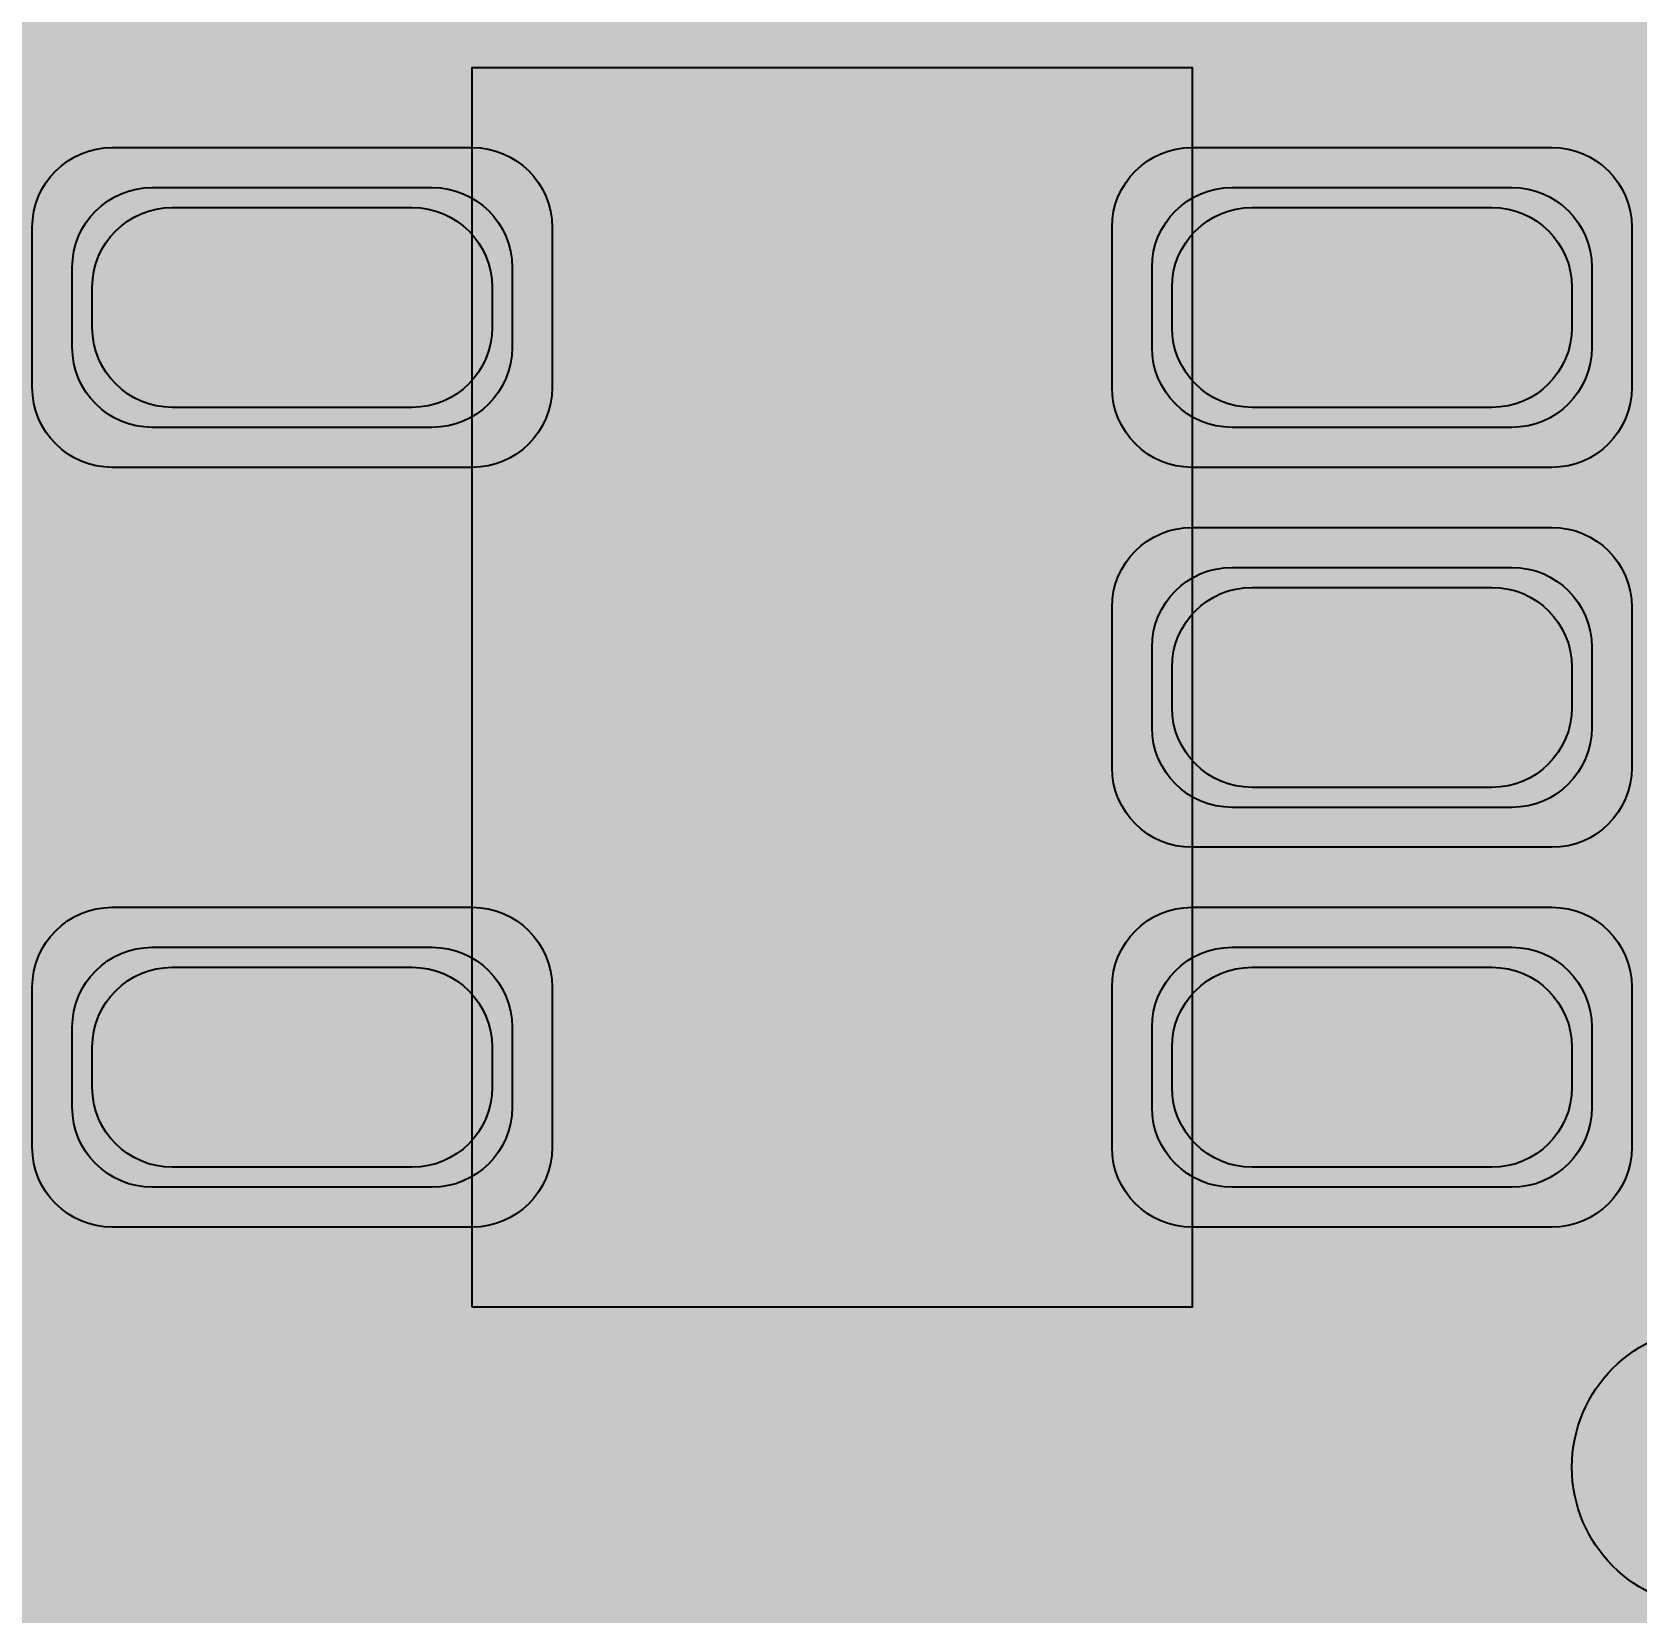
# Model space of a CAD drawing. Extents: x -98 to 119, y -207 to 98.
# Drawn here: x -21.501 to -17.488, y -2.564 to 1.388 of the extents above; entities that cross this region are included whole.
import ezdxf
from ezdxf.enums import TextEntityAlignment as Align

# ---------------------------------------------------------------- set-up
doc = ezdxf.new("R2010")
doc.units = 0
doc.header["$MEASUREMENT"] = 0
for name, color, linetype in [('ASSEMBLY_OUTLINES_BTM', 191, 'CONTINUOUS'), ('ASSEMBLY_PART_NUMBERS_BTM', 191, 'CONTINUOUS'), ('ASSEMBLY_PART_NUMBERS_TOP', 102, 'CONTINUOUS'), ('ASSEMBLY_REF_DES_BTM', 191, 'CONTINUOUS'), ('BOARD_OUTLINE', 10, 'CONTINUOUS'), ('DRILL_DRAWING', 21, 'CONTINUOUS'), ('GENERATED_SILKSCREEN_BTM', 255, 'CONTINUOUS'), ('MANUFACTURING_OUTLINES', 10, 'CONTINUOUS'), ('PART_PADS_SMD_BTM', 230, 'CONTINUOUS'), ('PIN_NUMBERS_BTM', 8, 'CONTINUOUS'), ('PIN_NUMBERS_TOP', 8, 'CONTINUOUS'), ('PLACEMENT_OUTLINES_BTM', 222, 'CONTINUOUS'), ('PLANE_DATA_LAYER_BOTTOM', 230, 'CONTINUOUS'), ('PLANE_SHAPES_LAYER_BOTTOM', 230, 'CONTINUOUS'), ('PLANE_SHAPES_LAYER_TOP', 150, 'CONTINUOUS'), ('ROUTE_BORDER', 151, 'CONTINUOUS'), ('SILKSCREEN_OUTLINES_BTM', 211, 'CONTINUOUS'), ('SOLDERMASK_PADS_BTM', 12, 'CONTINUOUS'), ('SOLDERPASTE_PADS_BTM', 12, 'CONTINUOUS'), ('TRACES_LAYER_BOTTOM', 230, 'CONTINUOUS'), ('VIA_PADS_LAYER_BOTTOM', 230, 'CONTINUOUS'), ('VIA_PADS_LAYER_TOP', 150, 'CONTINUOUS')]:
    doc.layers.add(name, color=color, linetype=linetype)
doc.styles.add('COURIER_NEW', font='COUR.TTF')
doc.styles.add('VERDANA', font='verdana.TTF')
doc.styles.add('VERIBEST_GERBER_0', font='txt')

msp = doc.modelspace()

# ---------------------------------------------------------------- hatches: boundary and pattern name
at = {"layer": 'PLANE_DATA_LAYER_BOTTOM'}
h = msp.add_hatch(color=256, dxfattribs=at)
h.paths.add_polyline_path([(-96.5, 0, -1), (96.5, 0, -1)], flags=0)
h.paths.add_polyline_path([(92.251979, -7.43598, 0.72698816), (92.479659, -3.637852, -0.30860979), (92.431259, -3.566904, -0.00963525), (92.431316, -3.563968, 0.00963501), (92.5, -0.000006), (92.5, 0.000001, 0.05332526), (90.407665, 19.562826, -0.05332692), (90.405941, 19.578942), (90.405941, 19.578943, -0.23821791), (90.436919, 19.640273, 0.66175504), (89.584154, 23.221888, -0.29529758), (89.523137, 23.277841, 0.02240102), (87.08146, 31.194059, -0.0862063), (87.076996, 31.219756), (87.076996, 31.219757, -0.21018391), (87.101696, 31.275919, 0.67938251), (85.774921, 34.749845, -0.30186499), (85.705267, 34.797373, 0.04791583), (77.514669, 50.475005, -0.14530744), (77.502324, 50.516585, -0.1239887), (77.511414, 50.552678, 0.60660899), (75.516892, 53.486368, -0.27423899), (75.44586, 53.517962, 0.02152308), (70.565432, 59.806101, -0.17759524), (70.547363, 59.855368), (70.547363, 59.855369, -0.1118333), (70.5548, 59.888203, 0.66175545), (68.116894, 62.64715, -0.29529737), (68.036725, 62.667806, 0.05833458), (51.722715, 76.687749, -0.24933783), (51.689123, 76.750923), (51.689123, 76.750924, -0.06075989), (51.691357, 76.76924, 0.7149664), (48.509213, 78.818582, -0.31487112), (48.42205, 78.81342, 0.02280668), (41.042088, 82.896302, -0.28513695), (40.999698, 82.964591), (40.999698, 82.964596, -0.00424702), (40.999709, 82.965891, 0.64704661), (37.697353, 84.5176, -0.28975486), (37.616734, 84.505806, 0.05294354), (19.031563, 90.52099, -0.30833592), (18.972104, 90.582877, 0.69698225), (15.284156, 91.27756, -0.30833961), (15.206255, 91.241547, 0.02237069), (6.993138, 92.235275, -0.31520437), (6.925536, 92.290658, 0.71588806), (3.14462, 92.496703, -0.31520526), (3.0714, 92.448994, 0.06346806), (-20.215283, 90.264015, -0.32014225), (-20.296827, 90.298428, 0.72963938), (-23.995319, 89.386755, -0.32014403), (-24.051528, 89.318386, 0.01866354), (-30.645576, 87.275991, -0.30986574), (-30.72878, 87.298418, 0.70117084), (-34.249879, 85.978007, -0.00275269), (-34.249874, 85.977168, -0.30685575), (-34.29782, 85.9064, 0.04916641), (-50.410548, 77.556603, -0.32354836), (-50.499711, 77.561018, 0.73921276), (-53.660594, 75.408706, -0.07516987), (-53.657188, 75.386179), (-53.657188, 75.386178, -0.24247942), (-53.68916, 75.324127, 0.01996774), (-59.527063, 70.80098, -0.29848709), (-59.610009, 70.791065, 0.55672441), (-62.5, 69), (-62.5, 68.999999, 0.08270852), (-62.392031, 68.351756, -0.29848757), (-62.412702, 68.270818, 0.06718659), (-78.279974, 49.27977, -0.27781781), (-78.350169, 49.24438, 0.43635087), (-80.5, 47.25), (-80.5, 47.249999, 0.14146633), (-80.192238, 46.184011, -0.14146588), (-80.180512, 46.143397), (-80.180512, 46.143396, -0.13119073), (-80.190652, 46.105416, 0.01929482), (-83.506407, 39.786053, -0.3122068), (-83.581614, 39.742899, 0.43912347), (-85.75, 37.75, 0.20482962), (-85.131688, 36.303992, -0.20483071), (-85.10813, 36.248899), (-85.10813, 36.248898, -0.10091901), (-85.114214, 36.219062, 0.04809776), (-90.466303, 19.289839, -0.31487042), (-90.530154, 19.230281, 0.71496565), (-91.24073, 15.512631, -0.26937831), (-91.202277, 15.446437), (-91.202277, 15.446436, -0.04192983), (-91.203345, 15.433723, 0.01884133), (-92.106444, 8.523669, -0.32827121), (-92.166453, 8.456161, 0.35402801), (-93.75, 6.5), (-93.75, 6.499999, 0.3147083), (-92.438077, 4.622088, -0.31470689), (-92.388093, 4.55054), (-92.388093, 4.550537, -0.01228575), (-92.388185, 4.546794, 0.01229418), (-92.5, 0.00001), (-92.5, -0.000004, 0.05293339), (-90.438132, -19.421494, -0.32940864), (-90.475468, -19.504015, 0.27173254), (-91.5, -21.25, 0.40159771), (-89.586502, -23.248128, -0.32940451), (-89.516056, -23.305059, 0.02130735), (-87.207653, -30.839509, -0.32217733), (-87.232533, -30.924924, 0.23066593), (-88, -32.499999), (-88, -32.5, 0.43149503), (-85.882787, -34.496562, -0.3221788), (-85.807634, -34.544174, 0.04801617), (-77.643233, -50.277018, -0.30387878), (-77.644537, -50.3618, 0.152519), (-78, -51.499999), (-78, -51.5, 0.48198292), (-75.552374, -53.449264, -0.30388342), (-75.473145, -53.479475, 0.02199125), (-70.483925, -59.90214, -0.3186215), (-70.47622, -59.989968, 0.72539906), (-67.952631, -62.834176, -0.31862421), (-67.866344, -62.852281, 0.06239253), (-50.265124, -77.650932, -0.25435623), (-50.230332, -77.714899), (-50.230332, -77.7149, -0.03445317), (-50.231054, -77.725364, 0.03445193), (-50.25, -78), (-50.25, -78.000001, 0.60330822), (-47.119729, -79.649997, -0.29136265), (-47.037917, -79.64725, 0.02294124), (-39.54278, -83.621879, -0.2900128), (-39.499155, -83.690765), (-39.499155, -83.690766, -0.00713035), (-39.499186, -83.692939, 0.00713296), (-39.5, -83.749994), (-39.5, -83.75, 0.65808296), (-36.126004, -85.203319, -0.29776298), (-36.043963, -85.188513, 0.04901634), (-18.771876, -90.575199, -0.30186131), (-18.712566, -90.635139, 0.67938177), (-15.056336, -91.31372, -0.30186438), (-14.979467, -91.279054, 0.02174912), (-6.993138, -92.235275, -0.31520437), (-6.925536, -92.290658, 0.71588806), (-3.14462, -92.496703, -0.31520526), (-3.0714, -92.448994, 0.06250827), (19.869968, -90.340657, -0.3455664), (19.954737, -90.381493, 0.79435682), (23.75, -89.500001), (23.75, -89.499973, 0.00508686), (23.749586, -89.459281, -0.34558849), (23.806159, -89.384097, 0.02146945), (31.383958, -87.013201, -0.31444693), (31.468175, -87.035889, 0.70013084), (35, -85.75), (35, -85.749988, 0.00909926), (34.998675, -85.677212, -0.00905723), (34.998625, -85.674452), (34.998625, -85.674439, -0.3044722), (35.045955, -85.60392, 0.04798546), (50.721249, -77.353765, -0.31444166), (50.808431, -77.356288, 0.61621831), (54, -75.75), (54, -75.749999, 0.06775817), (53.927211, -75.215343, -0.06775352), (53.924438, -75.194974), (53.924438, -75.194973, -0.24153729), (53.95619, -75.13308, 0.02236582), (60.452055, -70.01285, -0.31311155), (60.538488, -70.003709, 0.71009535), (63.344013, -67.475653, -0.09971759), (63.33807, -67.446151), (63.33807, -67.44615, -0.20692806), (63.362073, -67.390635, 0.05820555), (77.187807, -50.973449, -0.31748667), (77.269693, -50.94147, 0.72222414), (79.294241, -47.729048, -0.17387366), (79.276877, -47.680625, -0.13609457), (79.287761, -47.641379, 0.02052348), (82.926938, -40.980152, -0.3530032), (83.013777, -40.939997, 0.48811211), (85.5, -39), (85.5, -38.999999, 0.2400736), (84.675602, -37.381988, -0.24007295), (84.644192, -37.320342), (84.644192, -37.320341, -0.10410562), (84.650658, -37.289623, 0.05054674), (90.411157, -19.546683, -0.32146983), (90.476988, -19.487077, 0.38127918), (92.25, -17.5, 0.2751437), (91.203224, -15.741772, -0.27514249), (91.163342, -15.674784), (91.163342, -15.674783, -0.04255495), (91.164442, -15.661882, 0.02223578), (92.195155, -7.50356, -0.31919634)], flags=0)
at = {"layer": 'PLANE_SHAPES_LAYER_BOTTOM'}
h = msp.add_hatch(color=256, dxfattribs=at)
h.paths.add_polyline_path([(-96.5, 0, -1), (96.5, 0, -1)], flags=0)
h.paths.add_polyline_path([(-92.5, 0, -1), (92.5, 0, -1)], flags=0)
at = {"layer": 'PLANE_SHAPES_LAYER_TOP'}
h = msp.add_hatch(color=256, dxfattribs=at)
h.paths.add_polyline_path([(-96.31345, 0, -1), (96.81345, 0, -1)], flags=0)
h.paths.add_polyline_path([(-92.25, 0, -1), (92.75, 0, -1)], flags=0)
msp.add_hatch(color=256, dxfattribs=at).paths.add_polyline_path([(-10, -24), (-25.75, -24), (-30.25, -19.5), (-30.25, -15.25), (-32, -15.25), (-32, 32.75), (-10, 32.75)], flags=0)

# ---------------------------------------------------------------- linework, layer by layer
at = {"layer": 'ASSEMBLY_OUTLINES_BTM', "const_width": 0.1}
msp.add_lwpolyline([(-20.4, -1.8), (-20.4, 1.3), (-18.6, 1.3), (-18.6, -1.8)], close=True, dxfattribs=at)
at = {"layer": 'BOARD_OUTLINE', "const_width": 0.1}
msp.add_lwpolyline([(-97.5, 0, -1), (97.5, 0, -1)], format="xyb", close=True, dxfattribs=at)
at = {"layer": 'GENERATED_SILKSCREEN_BTM', "const_width": 0.15}
for points in [[(-21.5432, 1.7264), (-21.5432, 1.3216), (-21.5432, 1.3184), (-21.544, 1.3168), (-21.5448, 1.3144), (-21.5464, 1.3112), (-21.656, 1.176), (-21.6592, 1.1736), (-21.6608, 1.1728), (-21.6648, 1.1712), (-21.6688, 1.1704), (-22.2176, 1.1704), (-22.2216, 1.1712), (-22.224, 1.1728), (-22.2264, 1.1728), (-22.2272, 1.1736), (-22.228, 1.1752), (-22.2304, 1.176), (-22.34, 1.3112)], [(-21.6304, 0.4528), (-21.548, 0.5328), (-21.5448, 0.536), (-21.544, 0.5408), (-21.5432, 0.544), (-21.5432, 0.8376), (-21.5432, 0.84), (-21.544, 0.8424), (-21.5448, 0.8456), (-21.548, 0.8488), (-21.6304, 0.9288)]]:
    msp.add_lwpolyline(points, dxfattribs=at)
for points in [[(-18.599995, 1.056176, 0.00000979), (-18.600005, 1.056172), (-18.600005, 1.299995), (-20.399995, 1.299995), (-20.399995, 1.056172, 0.00000979), (-20.400005, 1.056176), (-20.400005, 1.3, -0.41421356), (-20.4, 1.300005), (-18.6, 1.300005, -0.41421356), (-18.599995, 1.3), (-18.599995, 1.056176)], [(-20.399995, -0.843828, 0.00000979), (-20.400005, -0.843824), (-20.400005, 0.343824, 0.00000979), (-20.399995, 0.343828), (-20.399995, -0.843828)], [(-18.599995, 0.106176, 0.00000979), (-18.600005, 0.106172), (-18.600005, 0.343828, 0.00000979), (-18.599995, 0.343824), (-18.599995, 0.106176)], [(-18.599995, -0.843824, 0.00000979), (-18.600005, -0.843828), (-18.600005, -0.606172, 0.00000979), (-18.599995, -0.606176), (-18.599995, -0.843824)], [(-18.599995, -1.8, -0.41421356), (-18.6, -1.800005), (-20.4, -1.800005, -0.41421356), (-20.400005, -1.8), (-20.400005, -1.556176, 0.00000979), (-20.399995, -1.556172), (-20.399995, -1.799995), (-18.600005, -1.799995), (-18.600005, -1.556172, 0.00000979), (-18.599995, -1.556176), (-18.599995, -1.8)]]:
    msp.add_lwpolyline(points, format="xyb", dxfattribs=at)
at = {"layer": 'MANUFACTURING_OUTLINES'}
msp.add_circle((0, 0), 97.575405, dxfattribs=at)
at = {"layer": 'PART_PADS_SMD_BTM'}
for points in [[(-20.3, 0.6, -0.41421356), (-20.5, 0.4), (-21.2, 0.4, -0.41421356), (-21.4, 0.6), (-21.4, 0.8, -0.41421356), (-21.2, 1), (-20.5, 1, -0.41421356), (-20.3, 0.8)], [(-17.6, 0.6, -0.41421356), (-17.8, 0.4), (-18.5, 0.4, -0.41421356), (-18.7, 0.6), (-18.7, 0.8, -0.41421356), (-18.5, 1), (-17.8, 1, -0.41421356), (-17.6, 0.8)], [(-17.6, -0.35, -0.41421356), (-17.8, -0.55), (-18.5, -0.55, -0.41421356), (-18.7, -0.35), (-18.7, -0.15, -0.41421356), (-18.5, 0.05), (-17.8, 0.05, -0.41421356), (-17.6, -0.15)], [(-20.3, -1.3, -0.41421356), (-20.5, -1.5), (-21.2, -1.5, -0.41421356), (-21.4, -1.3), (-21.4, -1.1, -0.41421356), (-21.2, -0.9), (-20.5, -0.9, -0.41421356), (-20.3, -1.1)], [(-17.6, -1.3, -0.41421356), (-17.8, -1.5), (-18.5, -1.5, -0.41421356), (-18.7, -1.3), (-18.7, -1.1, -0.41421356), (-18.5, -0.9), (-17.8, -0.9, -0.41421356), (-17.6, -1.1)]]:
    msp.add_lwpolyline(points, format="xyb", close=True, dxfattribs=at)
at = {"layer": 'PLACEMENT_OUTLINES_BTM'}
msp.add_lwpolyline([(-20.4, -1.8), (-20.4, 1.3), (-18.6, 1.3), (-18.6, -1.8)], close=True, dxfattribs=at)
at = {"layer": 'ROUTE_BORDER'}
msp.add_circle((0, 0), 96.5, dxfattribs=at)
at = {"layer": 'SILKSCREEN_OUTLINES_BTM'}
msp.add_lwpolyline([(-20.4, -1.8), (-20.4, 1.3), (-18.6, 1.3), (-18.6, -1.8)], close=True, dxfattribs=at)
at = {"layer": 'SOLDERMASK_PADS_BTM'}
for points in [[(-20.2, 0.5, -0.41421356), (-20.4, 0.3), (-21.3, 0.3, -0.41421356), (-21.5, 0.5), (-21.5, 0.9, -0.41421356), (-21.3, 1.1), (-20.4, 1.1, -0.41421356), (-20.2, 0.9)], [(-17.5, 0.5, -0.41421356), (-17.7, 0.3), (-18.6, 0.3, -0.41421356), (-18.8, 0.5), (-18.8, 0.9, -0.41421356), (-18.6, 1.1), (-17.7, 1.1, -0.41421356), (-17.5, 0.9)], [(-17.5, -0.45, -0.41421356), (-17.7, -0.65), (-18.6, -0.65, -0.41421356), (-18.8, -0.45), (-18.8, -0.05, -0.41421356), (-18.6, 0.15), (-17.7, 0.15, -0.41421356), (-17.5, -0.05)], [(-20.2, -1.4, -0.41421356), (-20.4, -1.6), (-21.3, -1.6, -0.41421356), (-21.5, -1.4), (-21.5, -1, -0.41421356), (-21.3, -0.8), (-20.4, -0.8, -0.41421356), (-20.2, -1)], [(-17.5, -1.4, -0.41421356), (-17.7, -1.6), (-18.6, -1.6, -0.41421356), (-18.8, -1.4), (-18.8, -1, -0.41421356), (-18.6, -0.8), (-17.7, -0.8, -0.41421356), (-17.5, -1)]]:
    msp.add_lwpolyline(points, format="xyb", close=True, dxfattribs=at)
at = {"layer": 'SOLDERPASTE_PADS_BTM'}
for points in [[(-20.35, 0.65, -0.41421356), (-20.55, 0.45), (-21.15, 0.45, -0.41421356), (-21.35, 0.65), (-21.35, 0.75, -0.41421356), (-21.15, 0.95), (-20.55, 0.95, -0.41421356), (-20.35, 0.75)], [(-17.65, 0.65, -0.41421356), (-17.85, 0.45), (-18.45, 0.45, -0.41421356), (-18.65, 0.65), (-18.65, 0.75, -0.41421356), (-18.45, 0.95), (-17.85, 0.95, -0.41421356), (-17.65, 0.75)], [(-17.65, -0.3, -0.41421356), (-17.85, -0.5), (-18.45, -0.5, -0.41421356), (-18.65, -0.3), (-18.65, -0.2, -0.41421356), (-18.45, 0), (-17.85, 0, -0.41421356), (-17.65, -0.2)], [(-20.35, -1.25, -0.41421356), (-20.55, -1.45), (-21.15, -1.45, -0.41421356), (-21.35, -1.25), (-21.35, -1.15, -0.41421356), (-21.15, -0.95), (-20.55, -0.95, -0.41421356), (-20.35, -1.15)], [(-17.65, -1.25, -0.41421356), (-17.85, -1.45), (-18.45, -1.45, -0.41421356), (-18.65, -1.25), (-18.65, -1.15, -0.41421356), (-18.45, -0.95), (-17.85, -0.95, -0.41421356), (-17.65, -1.15)]]:
    msp.add_lwpolyline(points, format="xyb", close=True, dxfattribs=at)
at = {"layer": 'TRACES_LAYER_BOTTOM', "const_width": 0.35}
for points in [[(-21.1, 2.5), (-21.1, 1.525), (-20.85, 1.275), (-20.85, 0.7)], [(-19.35, 2.5), (-18.15, 1.3), (-18.15, 0.7)], [(-20.85, 0.7), (-21.184676, 0.7), (-21.578214, 0.306462), (-21.793538, 0.306462), (-21.795062, 0.304938), (-21.845062, 0.304938), (-22.65, -0.5)], [(-18.15, 0.7), (-18.15, 0.125), (-18.197712, 0.077288), (-18.197712, -0.202288), (-18.15, -0.25)], [(-29.7975, -0.1325), (-27.520276, -0.1325), (-25.676387, -1.976389), (-22.451389, -1.976389), (-21.675, -1.2), (-20.85, -1.2)], [(-18.15, -1.2), (-18.15, -1.775), (-17.725, -2.2), (-17.3, -2.2)]]:
    msp.add_lwpolyline(points, dxfattribs=at)
at = {"layer": 'VIA_PADS_LAYER_BOTTOM'}
msp.add_circle((-17.3, -2.2), 0.35, dxfattribs=at)
at = {"layer": 'VIA_PADS_LAYER_TOP'}
msp.add_circle((-17.3, -2.2), 0.35, dxfattribs=at)

# ---------------------------------------------------------------- texts
at = {"layer": 'ASSEMBLY_PART_NUMBERS_BTM', "style": 'VERIBEST_GERBER_0', "text_generation_flag": 2}
for s, p in [('ERJ-3EKF4701V', (-15, 3.04)), ('CL21B225KOFNNNE', (-15, 1.04)), ('ERJ-3EKF4701V', (-20.25, -0.04))]:
    msp.add_text(s, height=2.032, dxfattribs=at).set_placement(p, align=Align.TOP_LEFT)
msp.add_text('MMZ1608A182B', height=2.032, rotation=90, dxfattribs=at).set_placement((-20.46, 2.75), align=Align.TOP_LEFT)
at = {"layer": 'ASSEMBLY_PART_NUMBERS_TOP', "style": 'VERIBEST_GERBER_0'}
for s, p in [('CL10B104KB8SFNC', (-32, 3.04)), ('CL21B106KOQNNNE', (-32, -0.04)), ('ERJ-3EKF6200V', (-34.75, -0.46))]:
    msp.add_text(s, height=2.032, dxfattribs=at).set_placement(p, align=Align.TOP_LEFT)
at = {"layer": 'ASSEMBLY_REF_DES_BTM', "style": 'VERDANA', "text_generation_flag": 2}
msp.add_text('D8', height=0.8, rotation=90, dxfattribs=at).set_placement((-20, 0.5), align=Align.TOP_LEFT)
at = {"layer": 'DRILL_DRAWING', "style": 'VERIBEST_GERBER_0'}
msp.add_text('A', height=2, dxfattribs=at).set_placement((-17.3, -2.2), align=Align.MIDDLE_CENTER)
at = {"layer": 'PIN_NUMBERS_BTM', "style": 'COURIER_NEW'}
for s, p in [('5', (-20.85, 0.7)), ('1', (-18.15, 0.7)), ('2', (-18.15, -0.25)), ('4', (-20.85, -1.2)), ('3', (-18.15, -1.2))]:
    msp.add_text(s, height=0.508, dxfattribs=at).set_placement(p, align=Align.MIDDLE_CENTER)
at = {"layer": 'PIN_NUMBERS_TOP', "style": 'COURIER_NEW'}
for s, p in [('5', (-20.85, 0.7)), ('1', (-18.15, 0.7)), ('2', (-18.15, -0.25)), ('4', (-20.85, -1.2)), ('3', (-18.15, -1.2))]:
    msp.add_text(s, height=0.508, dxfattribs=at).set_placement(p, align=Align.MIDDLE_CENTER)

doc.saveas('drawing.dxf')
